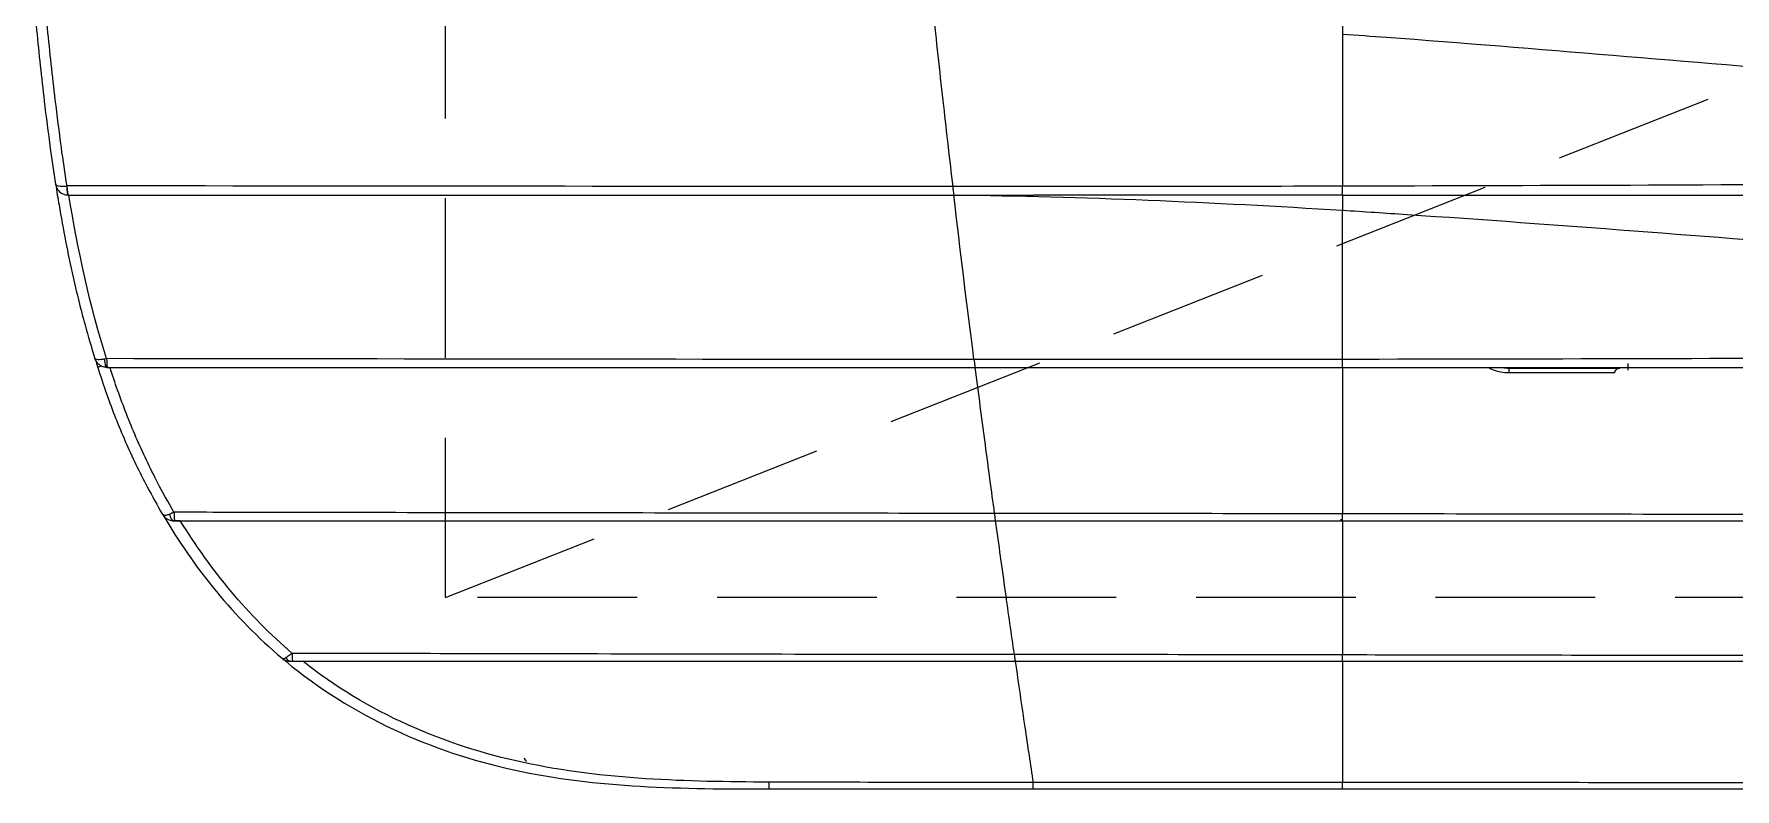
# Model space of a CAD drawing. Header units: inches. Extents: x 262342 to 305842, y 10210 to 38486.
# Drawn here: x 297122.9 to 297247.7, y 26712 to 26767.4 of the extents above; entities that cross this region are included whole.
import ezdxf

# ---------------------------------------------------------------- set-up
doc = ezdxf.new("R2010")
doc.units = ezdxf.units.IN
doc.header["$LTSCALE"] = 50
doc.header["$MEASUREMENT"] = 0
doc.linetypes.add('HIDDEN', pattern=[0.375, 0.25, -0.125])
doc.layers.add('06-LIGHT', color=4, linetype='Continuous')

# ---------------------------------------------------------------- blocks, each defined once
blk = doc.blocks.new('*U945')
at = {"color": 1, "linetype": 'HIDDEN'}
blk.add_line((39.94, 14.99), (1179.94, 464.99), dxfattribs=at)
at = {"color": 8}
for p, q in [((91.53, 33), (91.53, 33)), ((125.09, 32.95), (125.09, 33)), ((18.64, 21), (18.64, 21)), ((84.55, 21), (84.54, 21))]:
    blk.add_line(p, q, dxfattribs=at)
at = {"color": 1, "linetype": 'HIDDEN'}
blk.add_lwpolyline([(1179.94, 464.99), (1179.94, 14.99), (39.94, 14.99), (39.94, 464.99)], close=True, dxfattribs=at)
at = {"color": 8}
for centre, major_axis, ratio, start_param, end_param in [((10.39, 47.3), (0, 0.8), 0.145746, 1.678566, 3.141593), ((10.39, 47.3), (0, -0.8), 0.119511, 4.816375, 6.283185), ((13.43, 33.8), (0, -0.8), 0.265872, 4.896749, 6.283185), ((13.47, 33.8), (0, -0.8), 0.09375, 4.847187, 6.283185), ((123.19, 32.65), (0, -0.3), 0.031187, 3.141593, 4.985372), ((18.64, 21.8), (0, 0.8), 0.414276, 1.924747, 3.141593), ((18.73, 21.8), (0, -0.8), 0.065781, 4.887072, 6.283185), ((109.86, 20.88), (0.189, 0.233), 0.187592, 5.682169, 6.283185), ((27.78, 10.8), (0, 0.8), 0.561889, 2.263316, 3.141593), ((27.95, 10.8), (0, -0.8), 0.036559, 4.947692, 6.283185), ((46.09, 2.62), (-0.177, 0.468), 0.136261, 1.898046, 3.142386)]:
    blk.add_ellipse(centre, major_axis=major_axis, ratio=ratio, start_param=start_param, end_param=end_param, dxfattribs=at)
for points, knots in [([(7.72, 61.35), (7.75, 61.07), (7.78, 60.78), (7.84, 60.14), (7.88, 59.77), (8.1, 57.56), (8.3, 55.7), (8.66, 52.62), (8.82, 51.38), (9.12, 49.21), (9.25, 48.28), (9.4, 47.35)], [0, 0, 0, 0, 0.060502, 0.060502, 0.138457, 0.138457, 0.534383, 0.534383, 0.798681, 0.798681, 1, 1, 1, 1]), ([(10.3, 47.22), (10.14, 48.22), (9.99, 49.22), (9.69, 51.46), (9.53, 52.7), (9.16, 55.81), (8.96, 57.68), (8.74, 59.87), (8.71, 60.18), (8.68, 60.5), (8.68, 60.5), (8.68, 60.5)], [0, 0, 0, 0, 0.227114, 0.227114, 0.507581, 0.507581, 0.928515, 0.928515, 0.999968, 0.999968, 1, 1, 1, 1]), ([(78.14, 60.5), (78.39, 58.15), (78.88, 53.68), (79.39, 49.25), (79.64, 47.16)], [0, 0, 0, 0, 0.524989, 1, 1, 1, 1]), ([(110.14, 59.1), (111.29, 59.02), (124.27, 58.09), (137.23, 56.92), (149.04, 55.99)], [0, 0, 0, 0, 0.088816, 1, 1, 1, 1]), ([(110.14, 59.1), (110.14, 58.17), (110.14, 56.25), (110.14, 53.32), (110.14, 50.28), (110.14, 48.23), (110.14, 47.19)], [0, 0, 0, 0, 0.235363, 0.480412, 0.73527, 1, 1, 1, 1]), ([(9.4, 47.35), (9.4, 47.35), (9.4, 47.34), (9.4, 47.34), (9.4, 47.33), (9.41, 47.31), (9.42, 47.3), (9.46, 47.27), (9.5, 47.25), (9.6, 47.22), (9.68, 47.21), (9.84, 47.19), (9.91, 47.19), (10.08, 47.2), (10.18, 47.2), (10.27, 47.21)], [0, 0, 0, 0, 0.004561, 0.004561, 0.045321, 0.045321, 0.183106, 0.183106, 0.351747, 0.351747, 0.609125, 0.609125, 0.796595, 0.796595, 1, 1, 1, 1]), ([(9.4, 47.35), (9.4, 47.34), (9.4, 47.34), (9.4, 47.32), (9.41, 47.3), (9.43, 47.22), (9.45, 47.16), (9.5, 47.03), (9.54, 46.96), (9.66, 46.8), (9.76, 46.71), (9.93, 46.6), (10.02, 46.57), (10.19, 46.51), (10.29, 46.5), (10.39, 46.5)], [0, 0, 0, 0, 0.00456, 0.00456, 0.045326, 0.045326, 0.183125, 0.183125, 0.351772, 0.351772, 0.609152, 0.609152, 0.796616, 0.796616, 1, 1, 1, 1]), ([(79.64, 47.16), (79.65, 47.04), (79.68, 46.8), (79.71, 46.55), (79.72, 46.52), (79.72, 46.5)], [0, 0, 0, 0, 0.344544, 0.677528, 1, 1, 1, 1]), ([(200.43, 47.55), (185.38, 47.55), (170.33, 47.45), (140.23, 47.28), (125.18, 47.22), (110.14, 47.19)], [0, 0, 0, 0, 0.5, 0.5, 1, 1, 1, 1]), ([(110.14, 46.5), (110.14, 46.53), (110.14, 46.57), (110.14, 46.87), (110.14, 47.09), (110.14, 47.19)], [0, 0, 0, 0, 0.395907, 0.729457, 1, 1, 1, 1]), ([(9.54, 46.5), (9.54, 46.5), (9.54, 46.5), (9.58, 46.24), (9.63, 45.98), (9.99, 43.82), (10.36, 41.93), (11.06, 38.81), (11.37, 37.56), (11.95, 35.45), (12.21, 34.57), (12.48, 33.7)], [0, 0, 0, 0, 0.000005, 0.000005, 0.060466, 0.060466, 0.498822, 0.498822, 0.791344, 0.791344, 1, 1, 1, 1]), ([(110.14, 45.31), (111.83, 45.2), (125.36, 44.33), (138.86, 43.22), (150.69, 42.36)], [0, 0, 0, 0, 0.124687, 1, 1, 1, 1]), ([(110.14, 33.63), (110.14, 35), (110.14, 37.65), (110.14, 41.56), (110.14, 44.09), (110.14, 45.31)], [0, 0, 0, 0, 0.356444, 0.689662, 1, 1, 1, 1]), ([(13.22, 33.65), (13.13, 33.63), (13.03, 33.62), (12.87, 33.6), (12.8, 33.6), (12.65, 33.6), (12.58, 33.62), (12.51, 33.66), (12.49, 33.68), (12.48, 33.7), (12.48, 33.7), (12.48, 33.7)], [0, 0, 0, 0, 0.244338, 0.244338, 0.46683, 0.46683, 0.78498, 0.78498, 0.994908, 0.994908, 1, 1, 1, 1]), ([(13.43, 33), (13.33, 33), (13.22, 33.02), (13.04, 33.08), (12.95, 33.12), (12.76, 33.25), (12.67, 33.35), (12.55, 33.53), (12.51, 33.61), (12.48, 33.7), (12.48, 33.7), (12.48, 33.7)], [0, 0, 0, 0, 0.244299, 0.244299, 0.466785, 0.466785, 0.784954, 0.784954, 0.994912, 0.994912, 1, 1, 1, 1]), ([(12.48, 33.7), (12.53, 33.57), (12.57, 33.44), (12.64, 33.21), (12.67, 33.1), (12.71, 33), (12.71, 33), (12.71, 33)], [0, 0, 0, 0, 0.553326, 0.553326, 0.999919, 0.999919, 1, 1, 1, 1]), ([(81.3, 33.62), (81.31, 33.53), (81.32, 33.45), (81.34, 33.29), (81.35, 33.23), (81.36, 33.12), (81.37, 33.07), (81.38, 33.02), (81.38, 33), (81.38, 33)], [0, 0, 0, 0, 0.251918, 0.251918, 0.503947, 0.503947, 0.754391, 0.754391, 1, 1, 1, 1]), ([(202.24, 33.88), (186.89, 33.88), (171.54, 33.8), (140.83, 33.69), (125.49, 33.65), (110.14, 33.63)], [0, 0, 0, 0, 0.5, 0.5, 1, 1, 1, 1]), ([(110.14, 33), (110.14, 33.05), (110.14, 33.13), (110.14, 33.48), (110.14, 33.63)], [0, 0, 0, 0, 0.569783, 1, 1, 1, 1]), ([(12.71, 33), (12.71, 33), (12.71, 33), (12.93, 32.29), (13.16, 31.59), (13.85, 29.65), (14.34, 28.42), (15.39, 26), (15.97, 24.81), (16.97, 22.92), (17.36, 22.2), (17.78, 21.49)], [0, 0, 0, 0, 0.000005, 0.000005, 0.176011, 0.176011, 0.489497, 0.489497, 0.803985, 0.803985, 1, 1, 1, 1]), ([(18.67, 21.66), (18.23, 22.42), (17.8, 23.2), (16.79, 25.15), (16.22, 26.34), (15.18, 28.75), (14.7, 29.98), (14.05, 31.81), (13.86, 32.4), (13.67, 33)], [0, 0, 0, 0, 0.213946, 0.213946, 0.53186, 0.53186, 0.848701, 0.848701, 1, 1, 1, 1]), ([(81.38, 33), (81.64, 30.97), (82.14, 27.12), (82.65, 23.34), (82.89, 21.57)], [0, 0, 0, 0, 0.525747, 1, 1, 1, 1]), ([(123.18, 32.57), (122.97, 32.57), (122.75, 32.59), (122.2, 32.7), (121.87, 32.82), (121.57, 32.99)], [0, 0, 0, 0, 0.377066, 0.377066, 1, 1, 1, 1]), ([(131.46, 32.57), (131.47, 32.62), (131.49, 32.73), (131.63, 32.9), (131.76, 32.93), (131.85, 32.95)], [0, 0, 0, 0, 0.219574, 0.500671, 1, 1, 1, 1]), ([(17.78, 21.49), (17.78, 21.49), (17.78, 21.49), (17.79, 21.47), (17.82, 21.45), (17.91, 21.43), (17.98, 21.43), (18.15, 21.46), (18.24, 21.49), (18.33, 21.52)], [0, 0, 0, 0, 0.00621, 0.00621, 0.286125, 0.286125, 0.666926, 0.666926, 1, 1, 1, 1]), ([(17.78, 21.49), (17.78, 21.49), (17.78, 21.49), (17.83, 21.41), (17.89, 21.33), (18.06, 21.18), (18.18, 21.11), (18.41, 21.02), (18.53, 21), (18.64, 21)], [0, 0, 0, 0, 0.006203, 0.006203, 0.286153, 0.286153, 0.666961, 0.666961, 1, 1, 1, 1]), ([(82.89, 21.57), (74.02, 21.58), (65.16, 21.59), (46.46, 21.62), (36.63, 21.63), (24.09, 21.65), (21.38, 21.66), (18.67, 21.66)], [0, 0, 0, 0, 0.413984, 0.413984, 0.873443, 0.873443, 1, 1, 1, 1]), ([(110.14, 21.54), (101.06, 21.55), (91.97, 21.57), (82.89, 21.57), (82.89, 21.57), (82.89, 21.57)], [0, 0, 0, 0, 0.999998, 0.999998, 1, 1, 1, 1]), ([(82.89, 21.57), (82.9, 21.49), (82.92, 21.33), (82.95, 21.15), (82.96, 21.02), (82.97, 21.01), (82.97, 21)], [0, 0, 0, 0, 0.261241, 0.499485, 0.75052, 1, 1, 1, 1]), ([(204.03, 21.42), (194.02, 21.42), (184.01, 21.43), (163.82, 21.45), (153.65, 21.47), (133.06, 21.5), (122.66, 21.52), (111.55, 21.54), (110.84, 21.54), (110.14, 21.54)], [0, 0, 0, 0, 0.319811, 0.319811, 0.644923, 0.644923, 0.97758, 0.97758, 1, 1, 1, 1]), ([(18.64, 21), (18.64, 21), (18.65, 21), (18.67, 21), (18.7, 21), (18.73, 21)], [0, 0, 0, 0, 0.078683, 0.078683, 1, 1, 1, 1]), ([(19.17, 21), (19, 21), (18.83, 21), (18.66, 21), (18.65, 21), (18.64, 21)], [0, 0, 0, 0, 0.941032, 0.941032, 1, 1, 1, 1]), ([(18.73, 21), (21.43, 21), (24.14, 21), (36.67, 21), (46.5, 21), (65.21, 21), (74.09, 21), (82.97, 21)], [0, 0, 0, 0, 0.12646, 0.12646, 0.585568, 0.585568, 1, 1, 1, 1]), ([(19.17, 21), (29.56, 21), (39.96, 21), (61.12, 21), (71.89, 21), (82.76, 21), (82.87, 21), (82.97, 21)], [0, 0, 0, 0, 0.488967, 0.488967, 0.995055, 0.995055, 1, 1, 1, 1]), ([(82.97, 21), (83.23, 19.12), (83.72, 15.58), (84.21, 12.13), (84.44, 10.53)], [0, 0, 0, 0, 0.525941, 1, 1, 1, 1]), ([(110.14, 21), (110.85, 21), (111.56, 21), (122.67, 21), (133.08, 21), (153.66, 21), (163.83, 21), (184.03, 21), (194.06, 21), (204.09, 21)], [0, 0, 0, 0, 0.022631, 0.022631, 0.354983, 0.354983, 0.679805, 0.679805, 1, 1, 1, 1]), ([(110.14, 21), (110.14, 18.81), (110.15, 15.21), (110.15, 11.82), (110.14, 10.49)], [0, 0, 0, 0, 0.610788, 1, 1, 1, 1]), ([(27.13, 10.24), (27.13, 10.24), (27.13, 10.24), (27.16, 10.22), (27.19, 10.21), (27.26, 10.22), (27.31, 10.23), (27.38, 10.26), (27.4, 10.27), (27.43, 10.29)], [0, 0, 0, 0, 0.00913, 0.00913, 0.424234, 0.424234, 0.800681, 0.800681, 1, 1, 1, 1]), ([(27.13, 10.24), (27.13, 10.23), (27.14, 10.23), (27.21, 10.17), (27.3, 10.12), (27.47, 10.05), (27.55, 10.02), (27.69, 10), (27.73, 10), (27.78, 10)], [0, 0, 0, 0, 0.009114, 0.009114, 0.424228, 0.424228, 0.805411, 0.805411, 1, 1, 1, 1]), ([(27.16, 10.22), (27.16, 10.22), (27.16, 10.21), (27.18, 10.2), (27.23, 10.15), (27.31, 10.09), (27.37, 10.04), (27.41, 10.01), (27.42, 10)], [0, 0, 0, 0, 0.055082, 0.234218, 0.553132, 0.775516, 0.931039, 1, 1, 1, 1]), ([(27.42, 10), (29.99, 7.85), (32.88, 6.06), (38.89, 3.25), (42.02, 2.21), (51.79, 0.07), (58.56, 0), (65.26, 0)], [0, 0, 0, 0, 0.25, 0.25, 0.5, 0.5, 1, 1, 1, 1]), ([(27.78, 10), (27.76, 10), (27.74, 10), (27.65, 10), (27.58, 10), (27.49, 10), (27.46, 10), (27.43, 10), (27.42, 10), (27.42, 10)], [0, 0, 0, 0, 0.088851, 0.088851, 0.481031, 0.481031, 0.789211, 0.789211, 1, 1, 1, 1]), ([(27.93, 10.61), (27.82, 10.54), (27.71, 10.46), (27.59, 10.39), (27.58, 10.38), (27.52, 10.34), (27.47, 10.31), (27.43, 10.29)], [0, 0, 0, 0, 0.602639, 0.602639, 0.700862, 0.700862, 1, 1, 1, 1]), ([(27.78, 10), (27.79, 10), (27.81, 10), (27.86, 10), (27.91, 10), (27.95, 10)], [0, 0, 0, 0, 0.27435, 0.27435, 1, 1, 1, 1]), ([(84.44, 10.53), (84.44, 10.53), (84.44, 10.53), (80.44, 10.53), (76.44, 10.53), (66.94, 10.54), (61.45, 10.55), (50.47, 10.57), (44.97, 10.58), (35.63, 10.6), (31.78, 10.6), (27.93, 10.61)], [0, 0, 0, 0, 0.000001, 0.000001, 0.21248, 0.21248, 0.503983, 0.503983, 0.795486, 0.795486, 1, 1, 1, 1]), ([(27.95, 10), (31.81, 10), (35.66, 10), (45, 10), (50.49, 10), (61.47, 10), (66.96, 10), (76.48, 10), (80.5, 10), (84.52, 10)], [0, 0, 0, 0, 0.204297, 0.204297, 0.495492, 0.495492, 0.786688, 0.786688, 1, 1, 1, 1]), ([(65.26, 0.54), (58.82, 0.56), (52.32, 0.72), (42.91, 2.74), (39.88, 3.71), (34.07, 6.33), (31.26, 8), (28.75, 10)], [0, 0, 0, 0, 0.5, 0.5, 0.75, 0.75, 1, 1, 1, 1]), ([(110.14, 10.49), (101.58, 10.51), (93.01, 10.52), (84.44, 10.53), (84.44, 10.53), (84.44, 10.53)], [0, 0, 0, 0, 0.999998, 0.999998, 1, 1, 1, 1]), ([(84.44, 10.53), (84.47, 10.37), (84.51, 10.08), (84.52, 10.03), (84.52, 10)], [0, 0, 0, 0, 0.526876, 1, 1, 1, 1]), ([(84.53, 10), (84.78, 8.24), (85.26, 4.97), (85.72, 1.9), (85.93, 0.52)], [0, 0, 0, 0, 0.529697, 1, 1, 1, 1]), ([(205.71, 10.38), (202, 10.38), (198.29, 10.38), (178.08, 10.39), (161.59, 10.41), (136.84, 10.45), (128.6, 10.46), (116.95, 10.48), (113.55, 10.49), (110.14, 10.49)], [0, 0, 0, 0, 0.116518, 0.116518, 0.634308, 0.634308, 0.893201, 0.893201, 1, 1, 1, 1]), ([(110.15, 10), (113.55, 10), (116.96, 10), (128.61, 10), (136.85, 10), (161.59, 10), (178.08, 10), (198.31, 10), (202.04, 10), (205.77, 10)], [0, 0, 0, 0, 0.106844, 0.106844, 0.365542, 0.365542, 0.882945, 0.882945, 1, 1, 1, 1]), ([(110.15, 10), (110.15, 8.84), (110.15, 7.17), (110.15, 4.76), (110.15, 2.73), (110.15, 1.24), (110.15, 0.51)], [0, 0, 0, 0, 0.343974, 0.49957, 0.756098, 1, 1, 1, 1]), ([(85.93, 0.52), (85.93, 0.52), (85.93, 0.52), (82.48, 0.52), (79.03, 0.52), (72.14, 0.52), (68.7, 0.52), (65.26, 0.54)], [0, 0, 0, 0, 0.000003, 0.000003, 0.500936, 0.500936, 1, 1, 1, 1]), ([(65.26, 0), (68.7, 0), (72.14, 0), (79.03, 0), (82.49, 0), (85.94, 0)], [0, 0, 0, 0, 0.499048, 0.499048, 1, 1, 1, 1]), ([(110.15, 0.51), (102.08, 0.52), (94.01, 0.52), (85.93, 0.52), (85.93, 0.52), (85.93, 0.52)], [0, 0, 0, 0, 0.999998, 0.999998, 1, 1, 1, 1]), ([(207.32, 0.4), (198.84, 0.4), (190.36, 0.41), (165.87, 0.43), (149.86, 0.46), (125.95, 0.5), (118.05, 0.51), (110.15, 0.51)], [0, 0, 0, 0, 0.261714, 0.261714, 0.756054, 0.756054, 1, 1, 1, 1]), ([(110.15, 0), (118.05, 0), (125.95, 0), (149.86, 0), (165.88, 0), (190.36, 0), (198.84, 0), (207.32, 0)], [0, 0, 0, 0, 0.243953, 0.243953, 0.738293, 0.738293, 1, 1, 1, 1])]:
    blk.add_open_spline(points, degree=3, knots=knots, dxfattribs=at)
for points, degree in [([(110.14, 60.5), (110.14, 60.02), (110.14, 59.55), (110.14, 59.09)], 3), ([(9.41, 47.35), (9.45, 47.06), (9.49, 46.78), (9.54, 46.5)], 3), ([(10.3, 47.22), (10.29, 47.22), (10.28, 47.21), (10.27, 47.21)], 3), ([(79.64, 47.16), (56.48, 47.17), (33.35, 47.19), (10.3, 47.22)], 3), ([(110.14, 47.19), (99.97, 47.16), (89.8, 47.15), (79.64, 47.16)], 3), ([(10.39, 46.5), (33.44, 46.5), (56.56, 46.5), (79.72, 46.5)], 3), ([(10.39, 46.5), (10.39, 46.5), (10.39, 46.5), (10.39, 46.5)], 3), ([(13.39, 33.69), (12.09, 37.86), (11.15, 42.17), (10.44, 46.5)], 3), ([(79.72, 46.5), (80.86, 46.5), (82, 46.5), (83.14, 46.5)], 3), ([(79.72, 46.5), (89.85, 46.4), (100, 45.93), (110.14, 45.31)], 3), ([(79.72, 46.5), (79.72, 46.5), (79.72, 46.5), (79.72, 46.5)], 3), ([(81.3, 33.62), (80.76, 37.84), (80.23, 42.16), (79.72, 46.5)], 3), ([(83.14, 46.5), (84.09, 46.5), (85.03, 46.5), (85.98, 46.5)], 3), ([(110.14, 46.5), (102.08, 46.5), (94.03, 46.5), (85.98, 46.5)], 3), ([(110.14, 46.5), (114.54, 46.5), (118.94, 46.5), (123.34, 46.5)], 3), ([(110.14, 46.5), (110.14, 46.09), (110.14, 45.69), (110.14, 45.3)], 3), ([(123.34, 46.5), (123.75, 46.5), (124.15, 46.5), (124.55, 46.5)], 3), ([(124.55, 46.5), (131.67, 46.5), (138.78, 46.5), (145.9, 46.5)], 3), ([(13.39, 33.69), (13.34, 33.68), (13.28, 33.67), (13.22, 33.65)], 3), ([(81.3, 33.62), (58.63, 33.63), (35.99, 33.66), (13.39, 33.69)], 3), ([(110.14, 33.63), (100.52, 33.61), (90.91, 33.61), (81.3, 33.62)], 3), ([(132.49, 33.32), (132.49, 32.79)], 1), ([(12.71, 33), (12.7, 33.01), (12.8, 33.05), (12.97, 33.11)], 3), ([(13.43, 33), (13.44, 33), (13.46, 33), (13.47, 33)], 3), ([(13.47, 33), (36.07, 33), (58.71, 33), (81.38, 33)], 3), ([(81.38, 33), (90.96, 33), (100.55, 33), (110.14, 33)], 3), ([(81.38, 33), (81.38, 33)], 1), ([(110.14, 33), (140.87, 33), (171.62, 33), (202.37, 33)], 3), ([(110.14, 33), (110.14, 29.11), (110.15, 25.23), (110.14, 21.54)], 3), ([(122.67, 33), (122.84, 32.97), (123.02, 32.95), (123.19, 32.95)], 3), ([(131.46, 32.57), (128.7, 32.57), (125.94, 32.57), (123.18, 32.57)], 3), ([(123.19, 32.95), (126.07, 32.95), (128.96, 32.95), (131.85, 32.95)], 3), ([(17.79, 21.49), (20.27, 17.25), (23.41, 13.38), (27.13, 10.24)], 3), ([(18.67, 21.66), (18.56, 21.61), (18.44, 21.56), (18.33, 21.52)], 3), ([(110.14, 21), (110.14, 21), (110.14, 21.23), (110.14, 21.54)], 3), ([(27.93, 10.61), (24.48, 13.56), (21.57, 17.12), (19.17, 21)], 3), ([(82.97, 21), (92.03, 21), (101.08, 21), (110.14, 21)], 3), ([(82.97, 21), (82.97, 21)], 1), ([(27.43, 10), (27.43, 10)], 1), ([(84.52, 10), (93.06, 10), (101.6, 10), (110.15, 10)], 3), ([(84.53, 10), (84.52, 10)], 1), ([(110.15, 10), (110.14, 10), (110.14, 10.2), (110.14, 10.49)], 3), ([(65.26, 0), (65.26, 0), (65.26, 0.21), (65.26, 0.54)], 3), ([(85.94, 0), (85.94, 0), (85.94, 0.21), (85.93, 0.52)], 3), ([(85.94, 0), (94.01, 0), (102.08, 0), (110.15, 0)], 3), ([(110.15, 0), (110.15, 0), (110.15, 0.2), (110.14, 0.51)], 3)]:
    blk.add_open_spline(points, degree=degree, dxfattribs=at)
blk = doc.blocks.new('acqkd')
at = {"layer": '06-LIGHT', "xscale": 0.9375580759604136, "yscale": 0.9375580759604136, "zscale": 0.9375580759604136, "rotation": 359.9999999999999}
blk.add_blockref('*U945', (1570160.06, 1746418.47), dxfattribs=at)

msp = doc.modelspace()

# ---------------------------------------------------------------- block references
at = {"color": 0}
msp.add_blockref('acqkd', (-1273044.41, -1719706.47), dxfattribs=at)

doc.saveas('drawing.dxf')
